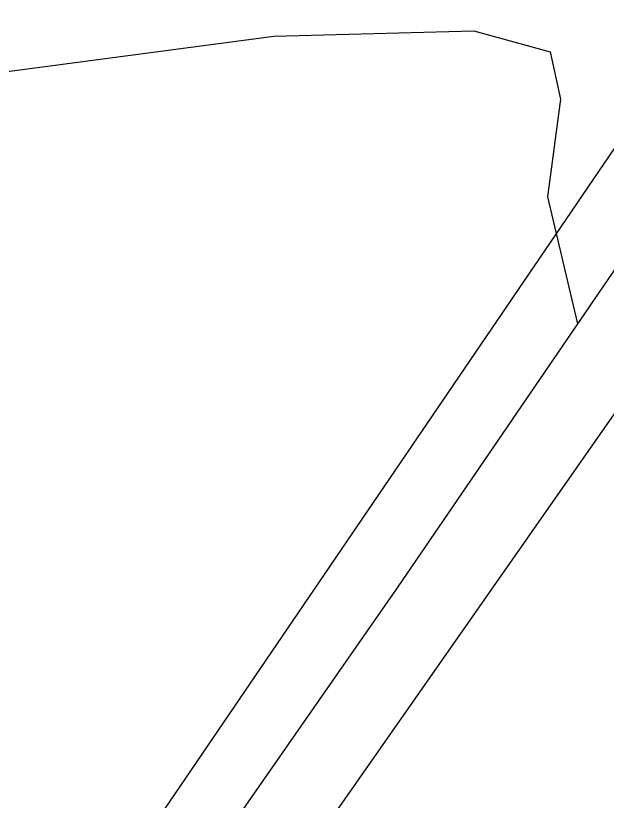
# Model space of a CAD drawing. Header units: inches. Extents: x 653559 to 669309, y 7245317 to 7256454.
# Drawn here: x 661542.74 to 661572.47, y 7250511.96 to 7250551.45 of the extents above; entities that cross this region are included whole.
import ezdxf

# ---------------------------------------------------------------- set-up
doc = ezdxf.new("R2010")
doc.units = ezdxf.units.IN
doc.header["$MEASUREMENT"] = 0
for name, color, linetype in [('Agricola', 3, 'Continuous'), ('Alambrados', 7, 'Continuous'), ('Caminos', 1, 'Continuous'), ('Reserva', 92, 'Continuous')]:
    doc.layers.add(name, color=color, linetype=linetype)

msp = doc.modelspace()

# ---------------------------------------------------------------- linework, layer by layer
at = {"layer": 'Agricola', "transparency": 33554613}
msp.add_polyline3d([(662291.992, 7250587.107, 0), (662119.705, 7251089.845, 0), (662028.36, 7251335.328, 0), (661969.622, 7251551.229, 0), (661922.526, 7251557.05, 0), (661816.164, 7251508.366, 0), (661797.114, 7251481.379, 0), (661756.368, 7251353.32, 0), (661720.384, 7251163.878, 0), (661720.913, 7251150.12, 0), (661743.138, 7251072.861, 0), (661744.197, 7251053.282, 0), (661725.676, 7250919.932, 0), (661730.438, 7250837.382, 0), (661608.73, 7250582.852, 0), (661520.359, 7250456.381, 0), (661518.242, 7250436.802, 0), (661527.767, 7250418.281, 0), (661536.234, 7250399.231, 0), (661550.521, 7250342.61, 0)], dxfattribs=at)
at = {"layer": 'Alambrados', "transparency": 33554613}
msp.add_lwpolyline([(661649.435, 7250685.519), (661600.857, 7250585.983), (661525.398, 7250475.122), (661518.942, 7250467.82), (661517.661, 7250426.068), (661532.69, 7250400.88), (661544.795, 7250336.585)], dxfattribs=at)
at = {"layer": 'Caminos', "transparency": 33554613}
msp.add_lwpolyline([(661612.324, 7250599.018), (661603.461, 7250583.54), (661561.948, 7250522.738), (661525.038, 7250469.747), (661519.799, 7250464.826), (661502.337, 7250460.381)], dxfattribs=at)
at = {"layer": 'Reserva', "transparency": 33554613}
msp.add_lwpolyline([(661459.474, 7250438.315), (661462.702, 7250452.92), (661470.904, 7250469.059), (661481.752, 7250482.818), (661493.923, 7250494.592), (661506.226, 7250503.852), (661513.635, 7250516.155), (661518.529, 7250526.474), (661523.292, 7250540.365), (661525.409, 7250544.863), (661535.727, 7250547.773), (661555.704, 7250550.419), (661565.758, 7250550.684), (661569.594, 7250549.625), (661570.123, 7250547.244), (661569.462, 7250542.349), (661570.969, 7250535.951)], dxfattribs=at)

doc.saveas('drawing.dxf')
